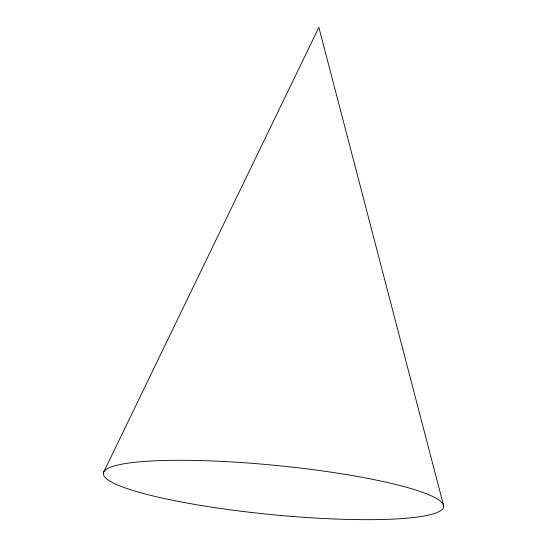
<?xml version="1.0" encoding="UTF-8"?>
<svg xmlns="http://www.w3.org/2000/svg" width="547" height="547" viewBox="0 0 547 547"><rect width="100%" height="100%" fill="white"/><g stroke="black" fill="none" stroke-linecap="round" stroke-linejoin="round"><path stroke-width="0.82" d="M103.65 472.164L318.86 27.35L443.555 505.394M179.56 501.647A170.972 24.683 5.6 0 0 443.35 507.807A170.972 24.683 5.6 0 0 197.583 460.506A170.972 24.683 5.6 0 0 179.56 501.647"/></g></svg>
